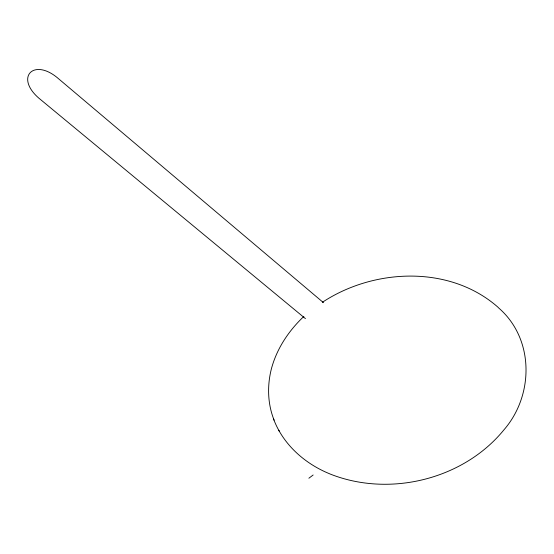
<?xml version="1.0" encoding="UTF-8"?>
<svg xmlns="http://www.w3.org/2000/svg" width="554" height="554" viewBox="0 0 554 554"><rect width="100%" height="100%" fill="white"/><g stroke="black" fill="none" stroke-linecap="round" stroke-linejoin="round"><path stroke-width="0.83" d="M303.89 316.542L302.602 317.629C288.627 331.188 277.492 347.836 272.014 366.63L271.619 367.967C267.076 385.092 267.471 403.631 274.105 420.161M308.876 478.234L313.142 474.993M322.407 302.276C373.936 268.254 449.723 264.895 497.769 307.034L498.759 308.031C534.264 338.889 534.001 394.829 504.279 429.447L503.558 430.306C462.929 479.688 389.15 497.554 329.99 473.968L329.021 473.538C304.381 463.345 282.9 444.183 273.489 418.831M305.441 318.633L38.759 98.079C14.958 77.325 33.455 58.122 57.152 77.56L323.481 302.671M278.828 430.264L279.431 431.566"/></g></svg>
